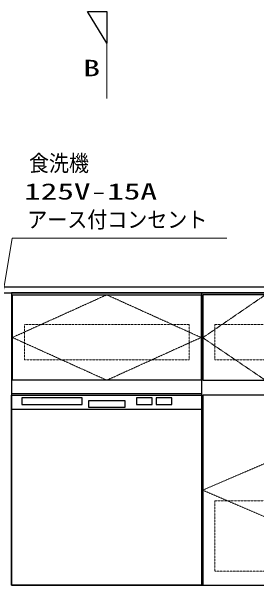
# Model space of a CAD drawing. Units: millimetres, scale not verified. Extents: x -9797 to 9797, y -4555 to 4555.
# Drawn here: x -6589 to -6010, y -1724 to -359 of the extents above; entities that cross this region are included whole.
import ezdxf
from ezdxf.enums import TextEntityAlignment as Align

# ---------------------------------------------------------------- set-up
doc = ezdxf.new("R2010")
doc.units = ezdxf.units.MM
doc.header["$LTSCALE"] = 30
for name, pattern in [('USER1', [0.375, 0.25, -0.125]), ('USER3', [2, 1.25, -0.25, 0.25, -0.25]), ('USER5', [1.125, 0.75, -0.125, 0.125, -0.125])]:
    doc.linetypes.add(name, pattern=pattern)
for name, color, linetype, lineweight in [('0-0_0', 7, 'Continuous', 25), ('0-2_寸法ﾚｲﾔｰ', 30, 'Continuous', 13), ('0-4_細線ﾚｲﾔｰ', 91, 'Continuous', 9), ('0-5_1', 7, 'Continuous', 25), ('0-6_図面枠', 3, 'Continuous', 15)]:
    doc.layers.add(name, color=color, linetype=linetype, lineweight=lineweight)
doc.styles.add('ＭＳ ゴシック', font='')
doc.styles.get('ＭＳ ゴシック').set_extended_font_data('MS Gothic')

# ---------------------------------------------------------------- blocks, each defined once
blk = doc.blocks.new('A$C62417985')
at = {"layer": '0-0_0'}
blk.add_line((-6750, 13500), (6750, 13500), dxfattribs=at)
at = {"layer": '0-5_1'}
for points in [[(-6750, 13500), (6750, 13500), (6750, 0), (-6750, 0)], [(-6750, 13500), (6750, 13500), (6750, 12465), (-6750, 12465)], [(-1735.6, 13299.1), (-6021.5, 13299.1), (-6021.5, 12832.5), (-1735.6, 12832.5)], [(3214, 13299.1), (2113, 13299.1), (2113, 12832.5), (3214, 12832.5)], [(4614.9, 13299.1), (3514, 13299.1), (3514, 12832.5), (4614.9, 12832.5)], [(1300.5, 13096.7), (-1300.5, 13096.7), (-1300.5, 12630), (1300.5, 12630)]]:
    blk.add_lwpolyline(points, close=True, dxfattribs=at)
blk = doc.blocks.new('A$C660A5493')
at = {"layer": '0-0_0'}
for p, q in [((0, 0), (0, 20760)), ((31500, 20760), (0, 20760)), ((9000, 14550), (9000, 20760)), ((31500, 0), (31500, 20760))]:
    blk.add_line(p, q, dxfattribs=at)
for points in [[(60, 14550), (8940, 14550), (8940, 20610), (60, 20610)], [(27060, 14550), (31440, 14550), (31440, 20610), (27060, 20610)], [(60, 0), (31440, 0), (31440, 13500), (60, 13500)]]:
    blk.add_lwpolyline(points, close=True, dxfattribs=at)
at = {"layer": '0-4_細線ﾚｲﾔｰ', "linetype": 'USER3'}
for points in [[(4500, 20610), (8940, 17565), (4500, 14550), (60, 17565)], [(15750, 13500), (31440, 6750), (15750, 0), (60, 6750)]]:
    blk.add_lwpolyline(points, close=True, dxfattribs=at)
at = {"layer": '0-4_細線ﾚｲﾔｰ', "linetype": 'USER5'}
blk.add_lwpolyline([(29250, 20610), (31440, 17565), (29250, 14550), (27060, 17565)], close=True, dxfattribs=at)
at = {"layer": '0-4_細線ﾚｲﾔｰ', "linetype": 'USER1'}
for points in [[(8085, 15990), (915, 15990), (915, 18510), (8085, 18510)], [(30585, 16530), (27915, 16530), (27915, 18660), (30585, 18660)], [(30585, 990), (915, 990), (915, 6000), (30585, 6000)]]:
    blk.add_lwpolyline(points, close=True, dxfattribs=at)
at = {"layer": '0-5_1'}
for p, q in [((27000, 14550), (27000, 20760)), ((60, 14550), (31440, 14550)), ((0, 0), (31500, 0))]:
    blk.add_line(p, q, dxfattribs=at)
blk = doc.blocks.new('A$C660A52EF')
at = {"layer": '0-0_0'}
blk.add_line((13500, 13590), (0, 13590), dxfattribs=at)
for points in [[(13500, 20760), (0, 20760), (0, 0), (13500, 0)], [(13440, 14550), (60, 14550), (60, 20610), (13440, 20610)]]:
    blk.add_lwpolyline(points, close=True, dxfattribs=at)
at = {"layer": '0-4_細線ﾚｲﾔｰ', "linetype": 'USER3'}
blk.add_lwpolyline([(6750, 20610), (60, 17580), (6750, 14550), (13440, 17580)], close=True, dxfattribs=at)
at = {"layer": '0-4_細線ﾚｲﾔｰ', "linetype": 'USER1'}
blk.add_lwpolyline([(915, 15990), (12585, 15990), (12585, 18510), (915, 18510)], close=True, dxfattribs=at)

msp = doc.modelspace()

# ---------------------------------------------------------------- linework, layer by layer
at = {"layer": '0-0_0'}
for points in [[(-6409.89, -358.89), (-6364.06, -358.89), (-6364.06, -433.89)], [(-7474.06, -1010.93), (-7474.06, -1023.93), (-5074.06, -1023.93), (-5074.06, -1010.93)]]:
    msp.add_lwpolyline(points, close=True, dxfattribs=at)
at = {"layer": '0-2_寸法ﾚｲﾔｰ'}
msp.add_lwpolyline([(-6080.18, -894.73), (-6587.89, -894.73), (-6735.35, -1781.27)], dxfattribs=at)
at = {"layer": '0-6_図面枠', "color": 7}
msp.add_line((-6364.06, -358.89), (-6364.06, -564.44), dxfattribs=at)
msp.add_lwpolyline([(-6409.89, -358.89), (-6364.06, -358.89), (-6364.06, -433.89)], close=True, dxfattribs=at)

# ---------------------------------------------------------------- block references
at = {"layer": '0-0_0', "xscale": 0.03333333, "yscale": 0.03333333}
for name, p in [('A$C660A52EF', (-6589.06, -1715.93)), ('A$C660A5493', (-6139.06, -1715.93)), ('A$C62417985', (-6364.06, -1715.93))]:
    msp.add_blockref(name, p, dxfattribs=at)

# ---------------------------------------------------------------- texts
at = {"layer": '0-2_寸法ﾚｲﾔｰ', "color": 7, "style": 'ＭＳ ゴシック'}
for s, height, width, p in [('食洗機', 38.49, 0.9, (-6547.89, -748.51)), ('125V-15A', 38.48, 1.5, (-6559.32, -815.17)), ('アース付コンセント', 38.49, 0.9, (-6551.75, -881.84))]:
    msp.add_text(s, height=height, dxfattribs=dict(at, width=width)).set_placement(p, align=Align.BOTTOM_LEFT)
at = {"layer": '0-6_図面枠', "style": 'ＭＳ ゴシック', "width": 1.5}
msp.add_text('B', height=38.98, dxfattribs=at).set_placement((-6419.59, -523.79), align=Align.BOTTOM_LEFT)

doc.saveas('drawing.dxf')
